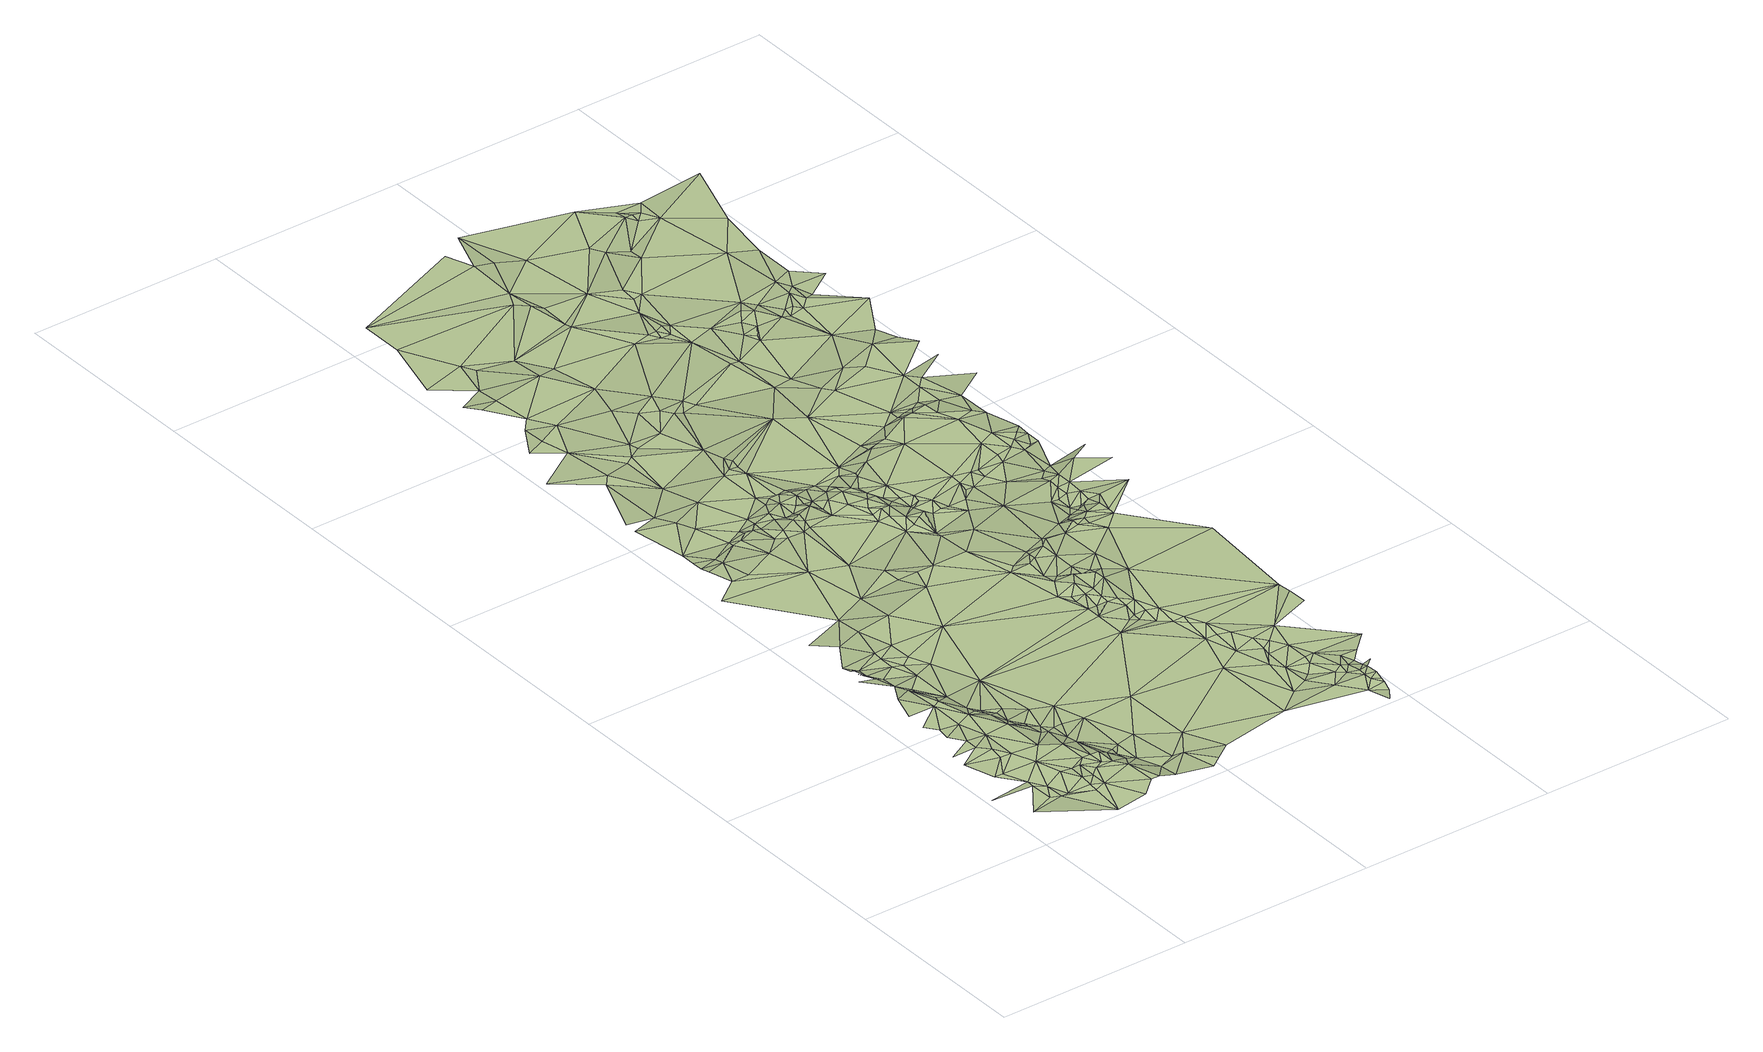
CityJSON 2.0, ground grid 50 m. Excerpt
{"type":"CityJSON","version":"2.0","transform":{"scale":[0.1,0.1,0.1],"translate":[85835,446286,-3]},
"CityObjects":{
"terrain1":{"type":"TINRelief","geometry":[{"type":"CompositeSurface","lod":"1","boundaries":[[[0,1,2]],[[0,3,1]],[[4,2,5]],[[0,6,3]],[[7,5,8]],[[9,7,10]],[[11,2,1]],[[11,1,3]],[[10,7,8]],[[11,5,2]],[[12,11,3]],[[9,13,14]],[[9,10,13]],[[15,14,16]],[[17,8,5]],[[18,12,3]],[[11,17,5]],[[18,3,6]],[[10,8,19]],[[12,20,11]],[[19,8,17]],[[13,10,19]],[[11,20,17]],[[21,12,18]],[[22,23,24]],[[22,16,23]],[[14,25,16]],[[26,12,21]],[[26,20,12]],[[13,25,14]],[[27,18,6]],[[28,24,29]],[[13,19,25]],[[27,21,18]],[[25,23,16]],[[30,17,20]],[[27,6,31]],[[30,20,26]],[[26,21,32]],[[24,23,29]],[[27,32,21]],[[33,34,29]],[[35,19,17]],[[35,25,19]],[[30,26,36]],[[26,32,36]],[[30,37,17]],[[27,38,32]],[[25,39,23]],[[32,38,36]],[[29,23,39]],[[30,36,37]],[[33,29,40]],[[27,31,41]],[[35,17,42]],[[17,37,42]],[[43,25,35]],[[43,39,25]],[[33,40,44]],[[29,39,45]],[[36,38,46]],[[40,29,45]],[[27,47,38]],[[48,44,49]],[[36,46,37]],[[50,49,51]],[[27,41,47]],[[52,53,54]],[[45,39,55]],[[38,56,46]],[[40,45,57]],[[52,51,53]],[[37,46,58]],[[54,53,59]],[[51,49,60]],[[37,58,42]],[[44,40,61]],[[44,60,49]],[[43,35,62]],[[43,63,39]],[[64,55,39]],[[40,65,61]],[[40,57,65]],[[38,47,56]],[[64,39,66]],[[39,63,66]],[[35,42,67]],[[46,68,58]],[[69,57,45]],[[69,45,55]],[[46,56,68]],[[35,67,62]],[[43,70,63]],[[64,71,55]],[[69,61,65]],[[69,65,57]],[[41,72,47]],[[43,73,70]],[[64,66,71]],[[42,58,74]],[[43,75,73]],[[76,53,51]],[[43,62,75]],[[76,51,60]],[[44,77,60]],[[59,53,78]],[[44,61,77]],[[58,68,74]],[[63,79,66]],[[56,80,68]],[[63,70,79]],[[56,47,81]],[[66,79,71]],[[73,82,70]],[[73,75,82]],[[67,42,83]],[[83,42,74]],[[69,77,61]],[[56,81,80]],[[62,84,75]],[[59,78,85]],[[68,80,74]],[[86,47,72]],[[62,67,84]],[[76,60,77]],[[75,84,82]],[[76,87,53]],[[88,71,79]],[[88,79,70]],[[78,53,87]],[[47,89,81]],[[55,71,90]],[[69,55,90]],[[91,70,82]],[[74,80,92]],[[80,81,93]],[[86,72,94]],[[67,95,84]],[[67,83,95]],[[86,89,47]],[[80,93,92]],[[91,88,70]],[[91,82,84]],[[81,89,93]],[[96,76,77]],[[69,97,77]],[[96,87,76]],[[88,90,71]],[[83,98,95]],[[99,74,92]],[[100,85,101]],[[99,92,93]],[[83,74,102]],[[99,93,89]],[[96,77,97]],[[96,103,87]],[[104,85,78]],[[105,84,95]],[[69,90,97]],[[106,78,87]],[[102,74,99]],[[83,102,98]],[[91,90,88]],[[105,91,84]],[[86,107,89]],[[96,97,103]],[[105,95,98]],[[86,94,108]],[[106,87,103]],[[99,89,109]],[[106,104,78]],[[104,101,85]],[[89,107,109]],[[105,90,91]],[[105,98,102]],[[86,108,107]],[[94,110,108]],[[102,99,109]],[[111,112,113]],[[111,114,112]],[[115,104,106]],[[116,103,97]],[[117,118,114]],[[119,108,110]],[[120,113,121]],[[117,101,118]],[[116,106,103]],[[107,122,109]],[[116,97,90]],[[115,101,104]],[[108,122,107]],[[120,121,123]],[[124,112,114]],[[113,112,121]],[[105,102,125]],[[102,109,125]],[[119,126,108]],[[108,126,122]],[[116,115,106]],[[124,114,118]],[[127,123,128]],[[129,101,115]],[[123,121,130]],[[125,109,122]],[[131,121,112]],[[132,112,124]],[[129,118,101]],[[123,133,128]],[[127,128,134]],[[123,130,133]],[[130,121,131]],[[105,135,90]],[[132,131,112]],[[132,124,118]],[[136,134,137]],[[130,131,138]],[[132,138,131]],[[129,115,139]],[[116,139,115]],[[140,133,130]],[[141,122,126]],[[130,138,142]],[[143,137,144]],[[105,125,135]],[[145,134,128]],[[116,90,146]],[[129,147,118]],[[143,144,148]],[[145,128,133]],[[140,130,142]],[[149,138,132]],[[150,132,118]],[[151,142,138]],[[134,152,137]],[[151,138,149]],[[153,133,140]],[[151,140,142]],[[154,125,122]],[[155,129,139]],[[150,149,132]],[[156,147,129]],[[157,148,158]],[[145,152,134]],[[156,129,155]],[[153,145,133]],[[157,158,159]],[[160,140,151]],[[152,144,137]],[[161,118,147]],[[162,151,149]],[[161,150,118]],[[153,140,160]],[[160,151,162]],[[163,149,150]],[[163,162,149]],[[90,135,164]],[[165,148,144]],[[154,122,141]],[[166,158,148]],[[90,164,146]],[[167,160,162]],[[163,150,161]],[[165,144,152]],[[163,167,162]],[[155,139,168]],[[166,159,158]],[[169,153,160]],[[116,170,139]],[[156,155,168]],[[171,172,173]],[[169,160,167]],[[163,161,174]],[[163,174,167]],[[161,147,175]],[[166,176,159]],[[177,145,153]],[[178,148,165]],[[176,172,171]],[[178,165,152]],[[179,168,139]],[[145,180,152]],[[169,181,153]],[[173,172,182]],[[156,168,179]],[[169,167,183]],[[184,166,148]],[[174,183,167]],[[185,174,161]],[[178,184,148]],[[116,146,186]],[[185,161,175]],[[177,153,181]],[[187,183,174]],[[156,188,147]],[[116,186,170]],[[187,174,185]],[[169,183,189]],[[190,135,125]],[[191,182,192]],[[177,180,145]],[[187,193,183]],[[169,189,181]],[[190,125,154]],[[175,147,194]],[[183,193,189]],[[195,191,192]],[[170,179,139]],[[185,175,196]],[[197,178,152]],[[187,185,198]],[[156,179,188]],[[177,181,199]],[[187,198,193]],[[181,189,199]],[[178,200,184]],[[193,201,189]],[[176,202,172]],[[154,141,203]],[[193,198,201]],[[180,197,152]],[[204,176,166]],[[185,196,198]],[[177,199,205]],[[206,199,189]],[[202,182,172]],[[147,188,194]],[[189,201,207]],[[208,192,182]],[[184,209,166]],[[206,189,207]],[[206,205,199]],[[201,198,210]],[[197,200,178]],[[175,194,196]],[[211,180,177]],[[201,210,207]],[[212,164,135]],[[211,177,205]],[[213,203,141]],[[214,198,196]],[[206,215,205]],[[184,200,216]],[[217,210,198]],[[206,207,218]],[[202,208,182]],[[170,219,179]],[[217,198,214]],[[206,218,215]],[[217,207,210]],[[220,146,164]],[[186,146,221]],[[222,212,135]],[[211,223,180]],[[154,203,224]],[[225,214,196]],[[211,205,215]],[[186,221,226]],[[180,223,227]],[[219,228,179]],[[229,221,146]],[[225,217,214]],[[188,179,228]],[[230,222,135]],[[231,220,164]],[[204,202,176]],[[186,232,170]],[[212,233,164]],[[229,146,220]],[[204,166,209]],[[234,225,196]],[[226,221,229]],[[235,218,207]],[[236,186,226]],[[211,237,223]],[[235,207,217]],[[235,215,218]],[[238,196,194]],[[239,230,135]],[[238,234,196]],[[197,216,200]],[[240,192,208]],[[236,232,186]],[[231,164,233]],[[223,237,241]],[[190,239,135]],[[180,227,197]],[[242,154,224]],[[243,213,141]],[[184,244,209]],[[245,212,222]],[[190,154,242]],[[236,226,229]],[[223,241,227]],[[184,216,244]],[[246,170,232]],[[247,229,220]],[[248,203,249]],[[170,250,219]],[[251,217,225]],[[245,233,212]],[[247,220,231]],[[248,224,203]],[[213,249,203]],[[211,215,252]],[[170,253,250]],[[246,253,170]],[[251,235,217]],[[254,234,238]],[[194,188,255]],[[236,229,256]],[[256,229,247]],[[257,245,222]],[[235,252,215]],[[234,258,225]],[[246,232,259]],[[257,222,230]],[[247,231,260]],[[238,194,261]],[[240,208,202]],[[231,233,260]],[[236,262,232]],[[194,255,261]],[[254,238,261]],[[188,263,255]],[[245,264,233]],[[251,225,258]],[[254,265,234]],[[262,259,232]],[[188,266,267]],[[188,228,266]],[[188,267,263]],[[236,256,262]],[[257,264,245]],[[233,264,260]],[[268,248,249]],[[219,250,269]],[[270,257,230]],[[251,252,235]],[[270,230,239]],[[271,190,242]],[[234,265,258]],[[272,253,246]],[[273,239,190]],[[274,242,224]],[[275,250,253]],[[276,224,248]],[[254,261,277]],[[278,256,247]],[[255,277,261]],[[278,247,260]],[[270,264,257]],[[255,263,277]],[[279,259,262]],[[267,266,280]],[[219,281,228]],[[267,280,263]],[[254,277,265]],[[282,239,273]],[[283,251,258]],[[282,270,239]],[[284,273,190]],[[285,268,249]],[[285,249,213]],[[284,190,271]],[[274,224,276]],[[195,192,286]],[[287,271,242]],[[288,252,251]],[[246,259,289]],[[290,195,286]],[[288,251,283]],[[278,260,264]],[[291,248,268]],[[197,292,216]],[[272,275,253]],[[216,293,244]],[[269,250,275]],[[294,262,256]],[[284,282,273]],[[295,242,274]],[[281,266,228]],[[296,259,279]],[[297,279,262]],[[295,287,242]],[[298,240,202]],[[283,258,299]],[[272,246,289]],[[219,269,281]],[[287,284,271]],[[204,298,202]],[[280,266,300]],[[263,280,300]],[[301,258,265]],[[211,252,302]],[[288,283,299]],[[265,277,303]],[[304,248,291]],[[305,276,248]],[[294,256,278]],[[209,244,306]],[[285,291,268]],[[263,307,277]],[[301,299,258]],[[294,297,262]],[[308,274,276]],[[296,279,297]],[[204,209,306]],[[296,289,259]],[[301,265,303]],[[304,305,248]],[[216,292,293]],[[211,309,237]],[[263,300,310]],[[288,311,252]],[[285,213,312]],[[308,295,274]],[[277,313,303]],[[243,314,213]],[[300,266,315]],[[237,309,241]],[[272,316,275]],[[263,310,307]],[[308,276,305]],[[317,264,270]],[[288,299,311]],[[301,318,299]],[[296,297,319]],[[241,309,227]],[[277,307,313]],[[319,297,294]],[[213,314,312]],[[316,269,275]],[[285,320,291]],[[304,291,321]],[[301,303,322]],[[197,323,292]],[[303,313,322]],[[197,227,309]],[[286,192,240]],[[244,293,306]],[[243,324,325]],[[272,289,316]],[[317,278,264]],[[287,326,284]],[[327,294,278]],[[291,320,321]],[[304,321,305]],[[285,312,320]],[[243,328,314]],[[295,326,287]],[[300,315,310]],[[299,318,329]],[[327,319,294]],[[243,330,328]],[[331,266,281]],[[313,332,322]],[[313,307,332]],[[301,333,318]],[[243,325,330]],[[311,302,252]],[[308,326,295]],[[301,322,333]],[[311,299,329]],[[315,266,331]],[[334,281,269]],[[310,335,307]],[[312,314,336]],[[337,296,319]],[[320,312,338]],[[308,305,326]],[[334,269,316]],[[337,289,296]],[[322,332,333]],[[328,339,314]],[[327,278,317]],[[307,340,332]],[[312,336,338]],[[310,315,341]],[[328,330,342]],[[318,333,329]],[[321,320,343]],[[307,335,340]],[[344,316,289]],[[328,342,339]],[[293,292,345]],[[310,341,335]],[[337,319,327]],[[314,346,336]],[[211,302,309]],[[320,338,343]],[[311,329,347]],[[332,340,333]],[[314,339,346]],[[348,341,315]],[[197,309,323]],[[293,345,306]],[[349,338,336]],[[298,350,240]],[[311,347,302]],[[335,341,340]],[[334,316,344]],[[349,336,346]],[[345,292,323]],[[348,315,331]],[[351,270,282]],[[337,327,317]],[[351,282,284]],[[338,352,343]],[[348,353,341]],[[321,343,354]],[[204,355,298]],[[356,344,289]],[[349,352,338]],[[357,329,333]],[[357,347,329]],[[356,289,337]],[[358,305,321]],[[348,331,353]],[[349,346,359]],[[357,302,347]],[[360,281,334]],[[361,345,323]],[[356,334,344]],[[343,352,354]],[[204,306,355]],[[360,331,281]],[[326,305,358]],[[351,317,270]],[[290,286,362]],[[363,333,340]],[[351,284,326]],[[363,340,341]],[[353,331,364]],[[358,321,354]],[[341,353,365]],[[309,361,323]],[[366,334,356]],[[240,350,367]],[[357,368,302]],[[369,337,317]],[[290,362,370]],[[286,240,371]],[[240,367,371]],[[364,331,360]],[[366,360,334]],[[353,364,365]],[[369,356,337]],[[372,357,333]],[[298,355,350]],[[290,370,373]],[[363,341,365]],[[302,368,374]],[[302,374,375]],[[302,376,309]],[[377,366,356]],[[377,356,378]],[[345,379,306]],[[364,380,365]],[[372,333,363]],[[302,375,376]],[[381,364,360]],[[369,378,356]],[[381,380,364]],[[382,345,361]],[[383,384,326]],[[385,366,377]],[[372,368,357]],[[381,365,380]],[[351,326,384]],[[386,377,378]],[[387,360,366]],[[388,361,309]],[[368,389,374]],[[390,366,385]],[[386,385,377]],[[386,378,391]],[[391,378,369]],[[374,389,375]],[[392,363,365]],[[306,379,355]],[[392,365,381]],[[393,381,360]],[[286,371,362]],[[390,387,366]],[[394,385,386]],[[372,389,368]],[[395,371,367]],[[375,389,396]],[[394,390,385]],[[397,369,317]],[[395,362,371]],[[386,391,398]],[[391,369,398]],[[376,388,309]],[[399,392,381]],[[372,396,389]],[[397,317,351]],[[400,350,355]],[[401,390,394]],[[393,399,381]],[[394,386,398]],[[402,376,375]],[[387,403,360]],[[404,387,390]],[[404,390,401]],[[382,361,388]],[[402,375,396]],[[393,360,403]],[[382,379,345]],[[405,367,350]],[[406,392,399]],[[407,401,394]],[[408,387,404]],[[405,395,367]],[[409,404,401]],[[410,363,392]],[[394,398,411]],[[412,400,355]],[[410,372,363]],[[409,401,407]],[[407,394,413]],[[405,362,395]],[[394,411,413]],[[408,414,387]],[[415,408,404]],[[416,370,362]],[[417,350,400]],[[418,396,372]],[[379,412,355]],[[397,398,369]],[[409,419,404]],[[420,406,399]],[[420,399,393]],[[409,407,421]],[[410,392,406]],[[422,388,376]],[[415,404,419]],[[387,414,403]],[[407,413,421]],[[415,414,408]],[[423,400,412]],[[418,402,396]],[[424,376,402]],[[409,421,419]],[[411,425,413]],[[417,405,350]],[[393,403,426]],[[427,423,412]],[[413,425,421]],[[415,428,414]],[[429,422,376]],[[417,400,423]],[[415,419,428]],[[430,416,362]],[[431,406,420]],[[421,425,419]],[[379,427,412]],[[432,393,426]],[[433,423,427]],[[424,429,376]],[[382,388,434]],[[432,420,393]],[[414,435,403]],[[430,362,405]],[[436,370,416]],[[431,410,406]],[[414,428,435]],[[426,403,435]],[[398,437,411]],[[382,434,379]],[[438,434,388]],[[417,423,433]],[[422,438,388]],[[439,427,379]],[[439,433,427]],[[440,402,418]],[[441,418,372]],[[432,426,435]],[[440,424,402]],[[441,372,410]],[[411,437,425]],[[439,417,433]],[[419,425,437]],[[419,437,428]],[[442,431,420]],[[436,416,430]],[[434,443,379]],[[444,440,418]],[[445,432,435]],[[439,379,443]],[[446,435,428]],[[417,447,405]],[[442,410,431]],[[432,448,420]],[[449,424,440]],[[449,440,444]],[[439,450,417]],[[451,434,438]],[[442,420,448]],[[441,444,418]],[[445,435,446]],[[452,438,422]],[[445,448,432]],[[453,405,447]],[[454,424,449]],[[452,422,429]],[[454,449,444]],[[417,450,447]],[[455,410,442]],[[456,443,434]],[[455,441,410]],[[457,454,444]],[[458,444,441]],[[459,424,454]],[[457,444,458]],[[453,447,450]],[[446,428,460]],[[451,456,434]],[[442,448,461]],[[455,442,461]],[[430,405,462]],[[424,463,429]],[[445,464,448]],[[459,454,457]],[[448,465,461]],[[453,466,405]],[[455,461,467]],[[468,439,443]],[[459,469,424]],[[458,441,470]],[[456,471,443]],[[468,450,439]],[[448,464,465]],[[445,446,472]],[[452,429,473]],[[474,457,458]],[[455,475,441]],[[476,456,451]],[[474,459,457]],[[461,465,477]],[[455,467,478]],[[461,477,467]],[[474,458,470]],[[479,451,438]],[[479,438,452]],[[480,456,476]],[[465,464,477]],[[453,450,481]],[[482,436,430]],[[463,473,429]],[[441,475,470]],[[483,443,471]],[[424,469,463]],[[480,476,451]],[[455,478,475]],[[405,466,462]],[[480,471,456]],[[474,469,459]],[[467,477,478]],[[468,443,483]],[[474,470,484]],[[470,475,484]],[[480,485,471]],[[453,481,466]],[[486,480,451]],[[474,484,469]],[[485,483,471]],[[482,430,462]],[[452,473,487]],[[484,488,469]],[[463,469,488]],[[486,485,480]],[[468,483,485]],[[486,451,479]],[[463,487,473]],[[479,452,487]],[[468,485,489]],[[486,489,485]],[[490,466,481]],[[491,450,468]],[[491,481,450]],[[492,488,484]],[[463,488,493]],[[494,489,486]],[[486,479,495]],[[496,462,466]],[[494,486,495]],[[497,468,489]],[[496,466,490]],[[463,498,487]],[[499,494,495]],[[479,500,495]],[[494,501,489]],[[479,487,502]],[[496,482,462]],[[499,495,500]],[[499,501,494]],[[503,490,481]],[[497,489,501]],[[499,500,501]],[[491,468,497]],[[487,504,502]],[[487,498,504]],[[505,496,490]],[[500,506,501]],[[507,500,479]],[[491,503,481]],[[507,479,502]],[[508,482,496]],[[509,501,506]],[[505,490,503]],[[509,497,501]],[[509,506,510]],[[507,506,500]],[[511,508,496]],[[511,496,505]],[[512,482,508]],[[513,497,509]],[[514,508,511]],[[515,491,497]],[[514,511,505]],[[507,510,506]],[[515,497,513]],[[514,505,503]],[[516,509,510]],[[512,508,514]],[[516,513,509]],[[512,514,503]],[[517,503,491]],[[517,491,515]],[[518,512,503]],[[518,503,517]]]}]}
},
"vertices":[
[49,110,11],[116,140,8],[115,200,7],[140,130,7],[3,200,13],[117,220,7],[206,10,7],[72,280,7],[93,280,7],[48,360,7],[117,320,20],[140,180,7],[160,130,6],[117,350,27],[95,380,24],[49,400,7],[94,410,26],[162,250,27],[207,90,17],[140,310,27],[183,190,24],[205,110,22],[70,450,24],[117,470,30],[72,480,28],[138,400,29],[206,140,26],[229,90,27],[50,510,27],[118,560,30],[207,180,27],[274,0,27],[229,130,28],[72,630,30],[50,560,30],[206,300,28],[230,180,28],[252,200,28],[252,150,28],[160,490,29],[116,650,27],[320,40,27],[251,270,28],[206,410,27],[117,700,12],[138,570,30],[274,160,28],[318,120,27],[49,740,29],[94,740,19],[71,770,25],[93,770,12],[70,790,25],[94,800,10],[73,800,17],[185,530,16],[296,150,28],[160,610,12],[274,200,28],[72,830,10],[115,740,10],[140,670,10],[252,350,17],[206,470,19],[184,500,23],[138,650,14],[205,490,15],[273,350,11],[297,200,27],[184,600,9],[228,440,12],[207,510,10],[342,40,27],[229,410,18],[297,280,12],[250,390,13],[161,770,9],[185,710,9],[160,830,14],[230,480,10],[320,200,15],[342,160,12],[252,410,10],[295,310,9],[274,380,9],[118,900,12],[386,90,9],[162,810,9],[251,490,9],[363,150,9],[275,600,17],[295,450,10],[342,210,9],[340,190,8],[388,40,13],[295,360,8],[185,760,9],[229,720,16],[318,360,9],[365,220,8],[71,950,9],[183,990,10],[363,340,17],[207,770,17],[184,920,15],[341,420,16],[206,830,18],[431,110,9],[454,100,14],[408,220,17],[477,20,10],[71,1310,17],[115,1320,18],[71,1340,9],[95,1260,9],[274,930,18],[341,820,19],[28,1210,9],[252,1190,8],[499,30,19],[72,1370,8],[117,1350,11],[498,160,18],[73,1410,7],[140,1260,8],[499,350,15],[543,60,19],[50,1550,8],[140,1520,11],[275,1030,10],[185,1390,8],[183,1370,12],[229,1300,9],[162,1480,7],[117,1570,8],[633,560,23],[55,1590,3],[122,1750,0],[205,1370,16],[409,970,20],[228,1410,9],[726,90,21],[229,1390,16],[4,1810,18],[141,1770,7],[229,1560,9],[635,680,22],[341,1160,6],[116,1880,19],[274,1340,9],[295,1320,14],[252,1390,14],[209,1660,2],[275,1440,9],[725,310,22],[386,1040,11],[386,1090,10],[49,1930,19],[98,1950,21],[98,2010,19],[273,1410,13],[340,1320,11],[274,1390,10],[297,1340,22],[634,640,23],[211,1790,1],[161,1980,23],[319,1400,12],[431,1030,19],[318,1420,17],[590,900,22],[71,2130,22],[116,2140,22],[48,2170,17],[340,1360,23],[363,1330,9],[124,2040,23],[342,1500,8],[229,1800,6],[475,1030,19],[341,1610,10],[341,1460,10],[116,2200,18],[341,1390,12],[255,1840,8],[364,1350,16],[612,760,22],[364,1370,22],[522,1190,8],[364,1440,16],[769,430,19],[25,2270,20],[139,2300,22],[364,1390,13],[498,1260,8],[72,2440,20],[432,1340,9],[375,1730,3],[409,1390,17],[365,1480,8],[263,1820,4],[385,1410,17],[252,2160,25],[790,140,22],[320,2050,21],[385,1480,8],[385,1470,16],[410,1440,18],[161,2270,18],[297,1960,18],[408,1410,12],[387,1590,8],[679,590,22],[880,110,19],[431,1370,9],[408,1480,12],[340,1840,3],[431,1410,10],[408,1460,18],[566,1030,20],[658,680,21],[633,720,21],[700,580,20],[363,1620,13],[814,260,21],[453,1380,21],[634,740,23],[386,1670,7],[565,1120,15],[657,720,32],[724,550,22],[680,670,29],[633,800,34],[702,630,30],[475,1340,21],[453,1460,7],[657,760,40],[386,1620,10],[499,1280,15],[747,520,27],[250,2250,19],[387,1640,15],[792,350,20],[926,50,18],[341,1920,15],[701,600,22],[635,840,26],[679,690,34],[836,230,20],[836,160,22],[611,920,21],[478,1420,11],[476,1460,7],[634,890,34],[500,1300,22],[521,1250,19],[679,720,38],[724,590,30],[499,1390,20],[655,820,28],[700,660,35],[522,1280,22],[678,790,40],[544,1220,23],[724,630,37],[522,1330,22],[567,1140,11],[544,1190,18],[859,180,19],[663,940,27],[746,570,37],[791,420,27],[656,900,35],[768,490,32],[837,310,29],[656,920,34],[836,290,25],[544,1280,22],[724,740,39],[678,800,30],[566,1200,24],[633,1090,21],[769,510,37],[498,1410,19],[792,460,36],[904,140,28],[385,2430,20],[814,400,35],[499,1440,7],[700,880,34],[71,2550,21],[880,200,31],[409,1880,9],[385,1900,14],[723,770,39],[837,350,36],[703,830,30],[701,790,32],[298,2170,20],[522,1390,20],[588,1210,24],[544,1360,14],[565,1490,6],[545,1330,21],[882,220,35],[881,280,36],[408,1960,12],[589,1260,10],[859,320,36],[567,1730,9],[589,1250,13],[543,1460,7],[928,130,22],[567,1300,13],[948,90,30],[611,1210,10],[700,930,34],[792,740,35],[543,1390,10],[724,790,33],[926,150,33],[905,220,36],[565,1330,8],[434,1880,0],[948,0,13],[970,30,12],[904,360,37],[747,780,33],[949,70,29],[565,1420,18],[971,50,23],[678,1170,12],[589,1300,14],[589,1350,21],[721,960,28],[611,1260,18],[949,110,31],[769,830,38],[948,150,26],[971,80,34],[612,1280,21],[633,1240,22],[970,60,27],[949,180,33],[724,950,32],[455,1910,8],[970,110,33],[567,1430,20],[633,1210,15],[973,130,26],[431,2280,22],[1016,490,34],[972,160,22],[655,1210,12],[994,180,32],[499,2140,22],[770,940,35],[611,1450,22],[1038,220,34],[993,130,32],[746,1130,18],[476,1890,0],[404,2470,23],[724,1290,22],[702,1210,11],[723,1260,21],[790,990,25],[430,2300,19],[655,1490,19],[858,900,36],[408,2600,26],[410,2400,23],[723,1460,21],[381,2670,26],[655,1500,12],[657,1530,6],[633,1690,7],[814,970,36],[813,950,36],[610,2080,14],[725,1240,12],[747,1240,11],[634,1970,4],[1018,400,38],[1015,450,38],[814,990,26],[838,960,37],[839,1080,18],[655,1840,1],[680,1500,18],[836,1010,19],[836,940,36],[769,1280,22],[814,1210,13],[860,980,36],[433,2380,18],[702,1500,21],[1038,760,36],[904,940,35],[792,1260,11],[544,2150,23],[860,1010,25],[745,1560,6],[882,1140,25],[859,1040,15],[544,2370,18],[790,1280,19],[883,1020,23],[859,1080,16],[882,1030,18],[859,1360,20],[905,960,35],[565,2130,17],[904,990,36],[880,1110,25],[882,1080,23],[453,2590,22],[588,2240,18],[790,1550,18],[903,1060,32],[858,1280,13],[903,1030,26],[723,1760,13],[566,2150,23],[791,1600,5],[927,1020,35],[881,1170,17],[590,2130,16],[904,1100,34],[746,1740,8],[520,2560,18],[859,1300,21],[904,1190,17],[589,2160,24],[657,1970,2],[905,1140,33],[455,2720,20],[1015,1030,34],[700,1840,5],[612,2160,16],[790,1570,7],[880,1470,19],[904,1310,19],[678,2100,13],[814,1550,20],[927,1200,17],[970,1170,36],[611,2290,18],[926,1290,12],[813,1580,6],[633,2290,23],[746,2010,2],[813,1800,10],[611,2330,23],[837,1580,8],[903,1380,20],[723,2040,9],[858,1560,19],[860,1520,19],[860,1590,9],[1038,1120,36],[927,1330,19],[656,2510,22],[905,1700,6],[971,1300,13],[950,1300,13],[679,2480,17],[950,1350,20],[792,2140,16],[903,1640,8],[925,1480,19],[747,2080,12],[1040,1220,18],[860,1780,6],[904,1570,9],[950,1460,14],[747,2020,8],[972,1340,12],[970,1370,17],[882,1930,4],[768,2050,9],[723,2410,22],[723,2650,19],[768,2110,19],[949,1550,13],[791,2090,21],[836,2050,7],[925,1840,9],[925,1660,13],[815,2110,16],[725,2450,18],[883,2310,23],[1038,1610,7],[1016,1720,8],[859,2070,8],[861,2050,0],[793,2560,24],[903,2160,16],[1017,1790,7],[881,2070,7],[903,2060,0],[903,2110,13],[972,1890,3],[860,2520,17],[994,1840,1],[814,2540,17],[926,2080,6],[1039,2000,3],[792,2590,20],[926,2130,11],[950,2090,1],[813,2560,22],[859,2590,21],[953,2180,16],[837,2560,18],[948,2280,21],[1019,2130,9],[970,2420,23],[1038,2610,18]
]}
